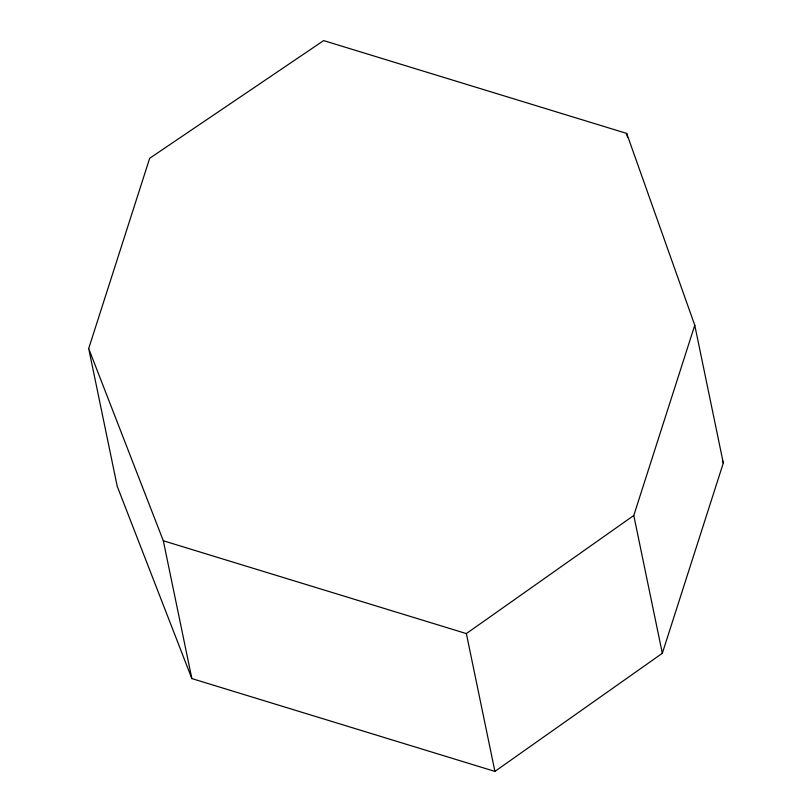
<?xml version="1.0" encoding="UTF-8"?>
<svg xmlns="http://www.w3.org/2000/svg" width="812" height="812" viewBox="0 0 812 812"><rect width="100%" height="100%" fill="white"/><g stroke="black" fill="none" stroke-linecap="round" stroke-linejoin="round"><path stroke-width="1.22" d="M88.691 348.521L149.672 158.289L323.653 40.6L626.702 133.422L694.767 325.247L723.309 463.053L662.328 653.295L494.904 771.4L191.855 678.578L117.232 486.337L88.691 348.521L163.313 540.772L191.855 678.578M662.328 653.295L633.786 515.478L694.767 325.247M163.313 540.772L466.362 633.583L633.786 515.478M722.467 460.678L723.309 463.053M626.702 133.422L627.473 137.147M466.362 633.583L494.904 771.4"/></g></svg>
